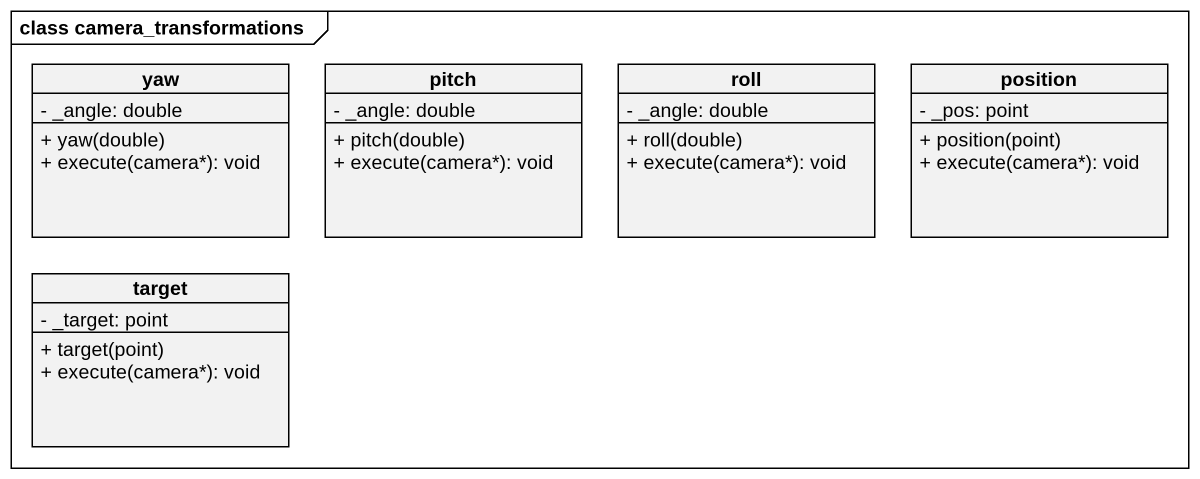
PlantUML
@startuml
mainframe class camera_transformations
hide circle
hide empty members
skinparam classAttributeIconSize 0
class yaw {
  - _angle: double
  + yaw(double)
  + execute(camera*): void
}
class pitch {
  - _angle: double
  + pitch(double)
  + execute(camera*): void
}
class roll {
  - _angle: double
  + roll(double)
  + execute(camera*): void
}
class position {
  - _pos: point
  + position(point)
  + execute(camera*): void
}
class target {
  - _target: point
  + target(point)
  + execute(camera*): void
}
@enduml
